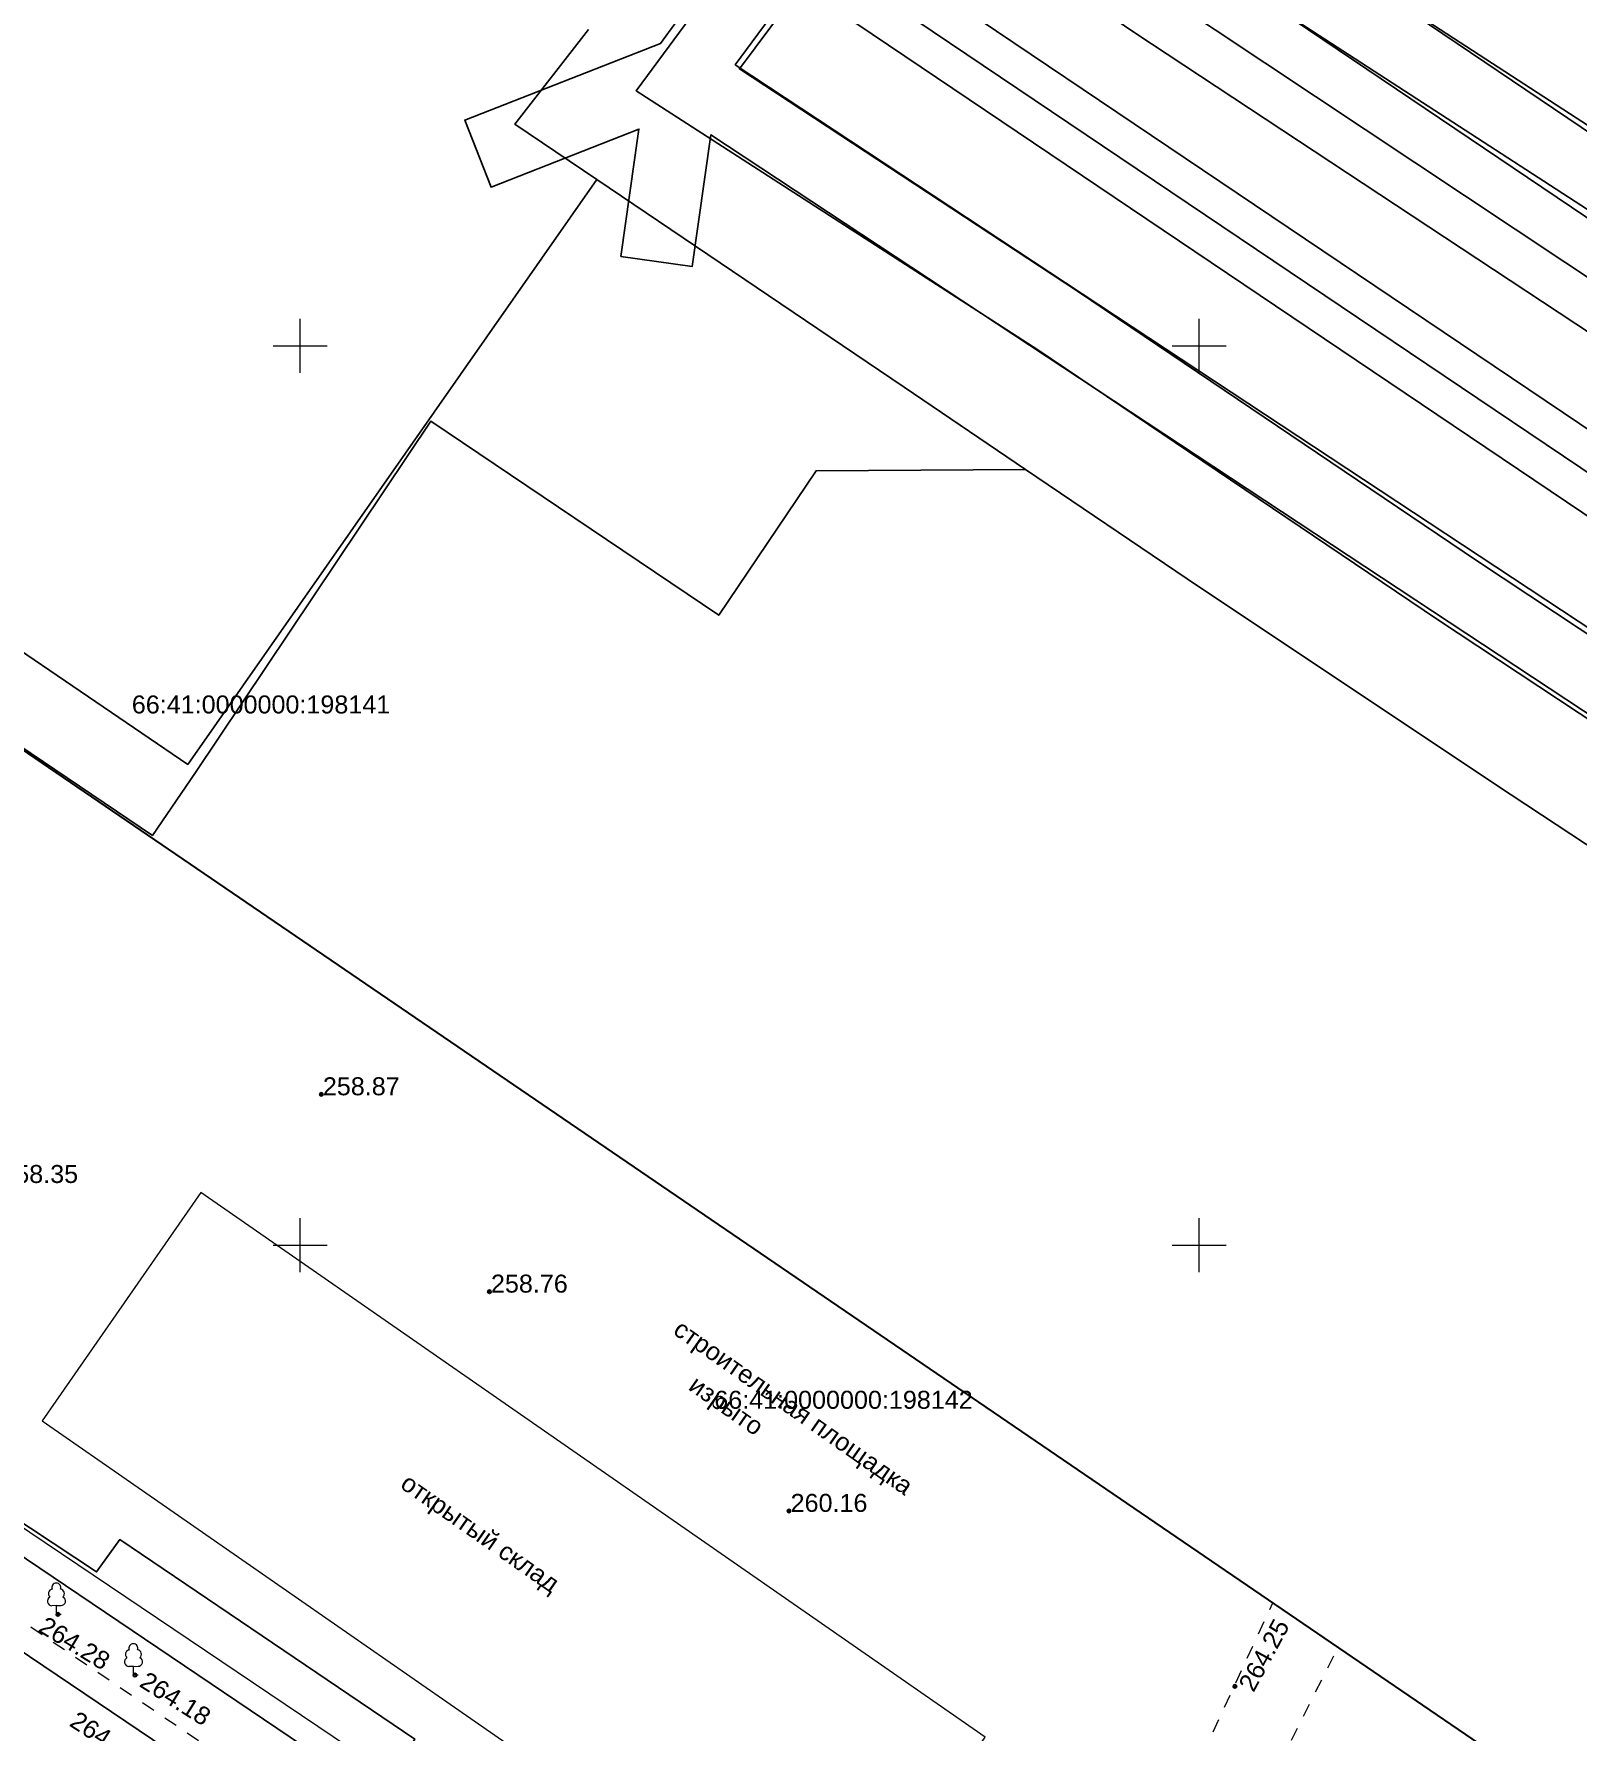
# Model space of a CAD drawing. Header units: metres. Extents: x -1448899 to 1563798, y -293564 to 398817.
# Drawn here: x 1533035.2 to 1533121, y 387473 to 387567.4 of the extents above; entities that cross this region are included whole.
import ezdxf
from ezdxf.enums import TextEntityAlignment as Align

# ---------------------------------------------------------------- set-up
doc = ezdxf.new("R2010")
doc.units = ezdxf.units.M
doc.header["$PDMODE"] = 32
doc.header["$PDSIZE"] = 0.2
doc.linetypes.add('atp_1.5x1.5', pattern=[3, 1.5, -1.5])
for name, color, linetype in [('LABELS', 254, 'Continuous'), ('P', 94, 'Continuous'), ('T', 1, 'Continuous'), ('Z', 30, 'Continuous'), ('Автодорожное хозяйство', 7, 'Continuous'), ('Газопроводы', 7, 'Continuous'), ('кадастр', 7, 'Continuous'), ('Ограждения', 7, 'Continuous'), ('Отметка', 7, 'Continuous'), ('Пикет', 7, 'Continuous'), ('Растительность', 7, 'Continuous'), ('Сетка координат', 7, 'Continuous')]:
    doc.layers.add(name, color=color, linetype=linetype)
doc.styles.get("Standard").update_dxf_attribs({"font": 'arial.ttf'})
doc.linetypes.add('atp_0x1', pattern='A,0,[133,ltypeshp.shx,S=0.05,R=0,X=0,Y=0],-1', length=1)
doc.linetypes.add('atp_474_1a', pattern='A,1,-0.4,[133,ltypeshp.shx,S=0.1,R=0,X=0,Y=0],0.0001,[133,ltypeshp.shx,S=0.2,R=0,X=-0.1,Y=0],0,[133,ltypeshp.shx,S=0.3,R=0,X=-0.2,Y=0],0.0001,[133,ltypeshp.shx,S=0.4,R=0,X=-0.3,Y=0],0,[133,ltypeshp.shx,S=0.5,R=0,X=-0.4,Y=0],0.0001,[130,ltypeshp.shx,S=0.25,R=0,X=0.1,Y=0.75],-0.6,3', length=5.0003)

# ---------------------------------------------------------------- blocks, each defined once
blk = doc.blocks.new('atp_390a')
at = {"color": 0, "linetype": 'ByBlock', "lineweight": -2}
for points in [[(0, 0.99), (-0.51, 0.99)], [(0, 0.99), (0.51, 0.99)], [(0, 0), (0, 0.99)], [(0.5, 0), (0, 0)]]:
    blk.add_lwpolyline(points, dxfattribs=at)
for centre, start, end in [((-0.51, 1.49), 115.6346, 270), ((-0.39, 2.32), 97.9406, 227.8197), ((0, 3), 90, 202.242), ((0, 3), 337.758, 90), ((0.39, 2.32), 312.1803, 82.0594), ((0.51, 1.49), 270, 64.3654)]:
    blk.add_arc(centre, 0.5, start, end, dxfattribs=at)
blk = doc.blocks.new('A$C0BB7152E')
at = {"layer": 'P', "linetype": 'Continuous'}
blk.add_lwpolyline([(1533137.21, 387511.96), (1533116.54, 387525.57), (1533099.34, 387537.06), (1533090.35, 387543.13), (1533083.59, 387547.7), (1533066.5, 387559.26), (1533061.95, 387562.33), (1533066.04, 387567.59)], dxfattribs=at)
for points in [[(1533027.53, 387537.78), (1533043.76, 387526.73), (1533066.5, 387559.26), (1533083.59, 387547.7), (1533090.35, 387543.13), (1533078.7, 387543.06), (1533073.28, 387535.03), (1533057.27, 387545.81), (1533044.18, 387526.29), (1533041.79, 387522.78), (1533030.28, 387530.54), (1533010.29, 387500.87), (1533005.31, 387504.27), (1533006.59, 387506.2), (1533014.19, 387516.67)], [(1533010.29, 387500.87), (1533030.28, 387530.54), (1533041.79, 387522.78), (1533044.18, 387526.29), (1533057.27, 387545.81), (1533073.28, 387535.03), (1533078.7, 387543.06), (1533090.35, 387543.13), (1533099.34, 387537.06), (1533116.54, 387525.57), (1533137.21, 387511.96), (1533150.15, 387503.46), (1533144.22, 387493.7), (1533140.47, 387487.53), (1533116.61, 387453.32), (1533105.62, 387436.99), (1533072.3, 387459.38), (1533071.77, 387459.46), (1533054.94, 387470.28), (1533056.38, 387472.53), (1533039.97, 387483.63), (1533038.69, 387481.83), (1533021.63, 387493.11)]]:
    blk.add_lwpolyline(points, close=True, dxfattribs=at)
at = {"layer": 'T', "linetype": 'Continuous'}
for points in [[(1531471.1, 388647.56), (1531597.86, 388564.74), (1531734.76, 388474.26), (1531856.12, 388395.18), (1531960.97, 388326.54), (1532128.67, 388216.81), (1532237.14, 388145.93), (1532347.26, 388073.74), (1532398.37, 388041.82), (1532462.29, 387997.96), (1532554.9, 387936.17), (1532659.79, 387865.18), (1532757.55, 387799.79), (1532894.76, 387708.15), (1533011.51, 387630.55), (1533067.25, 387589.95), (1533148.76, 387535.75)], [(1532664.23, 387852.02), (1532702.21, 387826.72), (1532748.65, 387795.31), (1532798.26, 387762.82), (1532831.66, 387740.48), (1532837.08, 387736.85), (1532968.08, 387647.89), (1533069.49, 387578.07), (1533126.02, 387539.98), (1533162.43, 387515.99), (1533213.55, 387527.16), (1533278.16, 387206.03), (1533488.35, 387245.4), (1533629.1, 387273.09), (1533709.89, 387287.64)], [(1532827.72, 387748.04), (1532883.98, 387710.65), (1532964.78, 387656.44), (1532996.97, 387634.78), (1533096.42, 387567.41), (1533149.07, 387532.68), (1533156.64, 387527.7), (1533201.13, 387538.36), (1533202.02, 387538.55)]]:
    blk.add_lwpolyline(points, dxfattribs=at)
at = {"layer": 'Z', "linetype": 'Continuous'}
for points in [[(1532931.71, 387177.49), (1532963.3, 387224.84), (1532995.91, 387272.36), (1533033.04, 387329.33), (1533058.61, 387367.1), (1533080.48, 387398.55), (1533110.02, 387443.02), (1533152.9, 387506.34), (1533159.62, 387515.45), (1533124.91, 387538.32), (1533068.35, 387576.42), (1532966.96, 387646.24), (1532837.59, 387734.1)], [(1532856.55, 387777.42), (1532845.84, 387760.82), (1532846.86, 387760.17), (1532834.41, 387741.05), (1532969.21, 387649.55), (1533070.62, 387579.72), (1533127.13, 387541.64), (1533162.82, 387518.13), (1533215.03, 387529.52), (1533279.74, 387208.38), (1533487.97, 387247.36), (1533628.75, 387274.99), (1533709.51, 387289.61)], [(1533082.32, 387583.68), (1533070.05, 387566.82), (1533059.16, 387562.56), (1533060.62, 387558.83), (1533068.84, 387562.06), (1533067.84, 387554.98), (1533071.81, 387554.42), (1533072.84, 387561.74), (1533141.88, 387516.18), (1533144.08, 387519.52), (1533074.2, 387565.64), (1533085.76, 387581.3), (1533123.94, 387555.53), (1533156.19, 387534.15), (1533158.4, 387537.48), (1533130.75, 387555.78), (1533137.78, 387564.39), (1533134.68, 387566.92), (1533127.4, 387558.02), (1533088.98, 387583.95)], [(1533083.2, 387583.86), (1533068.7, 387564.19), (1533091.02, 387549.79), (1533113.26, 387534.79), (1533140.22, 387516.95), (1533142.43, 387520.19), (1533115.47, 387538.03), (1533093.23, 387553.04), (1533074.43, 387565.41), (1533086.53, 387581.63)], [(1533103.61, 387569.26), (1533127.65, 387553.65), (1533153.19, 387535.4), (1533155.52, 387538.64), (1533129.89, 387556.89), (1533105.89, 387572.5)], [(1532973.48, 387594.06), (1532940.27, 387545.81), (1532978, 387520.44), (1533024.5, 387489.47), (1533067.03, 387460.78), (1533095.7, 387441.78), (1533096.27, 387441.1), (1533108.36, 387432.01), (1533122.52, 387426.67)], [(1533122.65, 387419.04), (1533119.66, 387420.83), (1533119.93, 387423.38), (1533106.41, 387428.47), (1533096.02, 387436.28), (1533091.63, 387405.62), (1533087.23, 387406.06), (1533091.96, 387438.98), (1533064.59, 387457.12), (1533022.06, 387485.81), (1532975.56, 387516.78), (1532937.66, 387542.26)]]:
    blk.add_lwpolyline(points, dxfattribs=at)
at = {"layer": 'LABELS'}
for s, p in [('66:41:0000000:198141', (1533047.83, 387530.065)), ('66:41:0000000:198142', (1533080.22, 387491.4))]:
    blk.add_text(s, height=1, dxfattribs=at).set_placement(p, align=Align.MIDDLE_CENTER)
blk = doc.blocks.new('A$C0ab4c2d5')
at = {"color": 5, "lineweight": 30}
blk.add_lwpolyline([(216.791, 5.82), (307.271, 137.682), (92.911, 286.428), (0, 152.622), (216.791, 5.82)], dxfattribs=at)
at = {"layer": 'Автодорожное хозяйство', "color": 7, "linetype": 'atp_1.5x1.5', "lineweight": 15, "ltscale": 0.5, "flags": 128}
for points in [[(134.348, 208.409), (170.161, 184.073), (222.734, 147.81)], [(222.734, 147.81), (226.514, 149.188), (229.328, 152.179), (238.099, 164.666), (245.572, 180.496)], [(229.141, 143.39), (229.719, 146.343), (234.98, 153.124), (241.608, 163.136), (249.169, 177.999)]]:
    blk.add_lwpolyline(points, dxfattribs=at)
at = {"layer": 'Автодорожное хозяйство', "color": 7, "linetype": 'atp_0x1', "lineweight": 15, "ltscale": 0.5, "flags": 128}
blk.add_lwpolyline([(220.599, 160.523), (229.512, 173.149), (186.134, 203.772), (177.221, 191.146)], close=True, dxfattribs=at)
at = {"layer": 'Ограждения', "color": 7, "linetype": 'atp_474_1a', "lineweight": 15, "ltscale": 0.5, "elevation": 262.406, "flags": 128}
blk.add_lwpolyline([(167.592, 191.035), (222.46, 153.461)], dxfattribs=at)
at = {"layer": 'Пикет', "color": 0}
for p in [(192.877, 209.185, 258.878), (202.139, 198.139, 258.761), (218.706, 185.818, 260.165), (178.003, 180.385, 264.283), (182.261, 176.976, 264.18), (243.421, 175.871, 264.259)]:
    blk.add_point(p, dxfattribs=at)
at = {"layer": 'кадастр', "rotation": 359.5536696139991}
blk.add_blockref('A$C0BB7152E', (-1535830.425, -375345.193), dxfattribs=at)
at = {"layer": 'Растительность', "color": 7, "linetype": 'Continuous', "lineweight": 15, "xscale": 0.5, "yscale": 0.5, "zscale": 0.5}
for p in [(177.93, 180.376, 263.805), (182.188, 176.967, 263.702)]:
    blk.add_blockref('atp_390a', p, dxfattribs=at)
at = {"layer": 'Отметка'}
for s, rotation, p in [('258.87', 359.55367, (192.963, 209.134, 258.878)), ('258.35', 359.55367, (175.044, 204.397, 258.356)), ('258.76', 359.55367, (202.225, 198.089, 258.761)), ('строительная площадка', 324.59093, (212.269, 195.759)), ('изрыто', 324.59093, (213.1, 192.647)), ('открытый склад', 324.59093, (197.03, 187.318, 264.18)), ('260.16', 359.55367, (218.793, 185.767, 260.165)), ('264.28', 328.16318, (176.844, 179.479, 264.283)), ('264.25', 61.07429, (244.455, 175.488, 264.259)), ('264.18', 327.46436, (182.441, 176.377, 264.18)), ('264.46', 326.73607, (178.536, 174.218, 264.457))]:
    blk.add_text(s, height=1, rotation=rotation, dxfattribs=at).set_placement(p)
blk = doc.blocks.new('atp_012')
at = {"color": 0, "linetype": 'ByBlock', "lineweight": -2}
for points in [[(0, -3), (0, 3)], [(-3, 0), (3, 0)]]:
    blk.add_lwpolyline(points, dxfattribs=at)

msp = doc.modelspace()

# ---------------------------------------------------------------- block references
at = {"layer": 'Газопроводы', "rotation": 0.4463303860005405}
msp.add_blockref('A$C0ab4c2d5', (1532859.941, 387297.702), dxfattribs=at)

# ---------------------------------------------------------------- next in the draw order: linework, layer by layer
at = {"layer": 'Газопроводы', "color": 6, "lineweight": 200}
msp.add_circle((1532929.516, 387447.663), 11368.91, dxfattribs=at)

# ---------------------------------------------------------------- next in the draw order: block references
at = {"layer": 'Сетка координат', "color": 92, "linetype": 'Continuous', "lineweight": 15, "xscale": 0.5, "yscale": 0.5, "zscale": 0.5}
for p in [(1533050, 387550), (1533100, 387550), (1533050, 387500), (1533100, 387500)]:
    msp.add_blockref('atp_012', p, dxfattribs=at)

doc.saveas('drawing.dxf')
